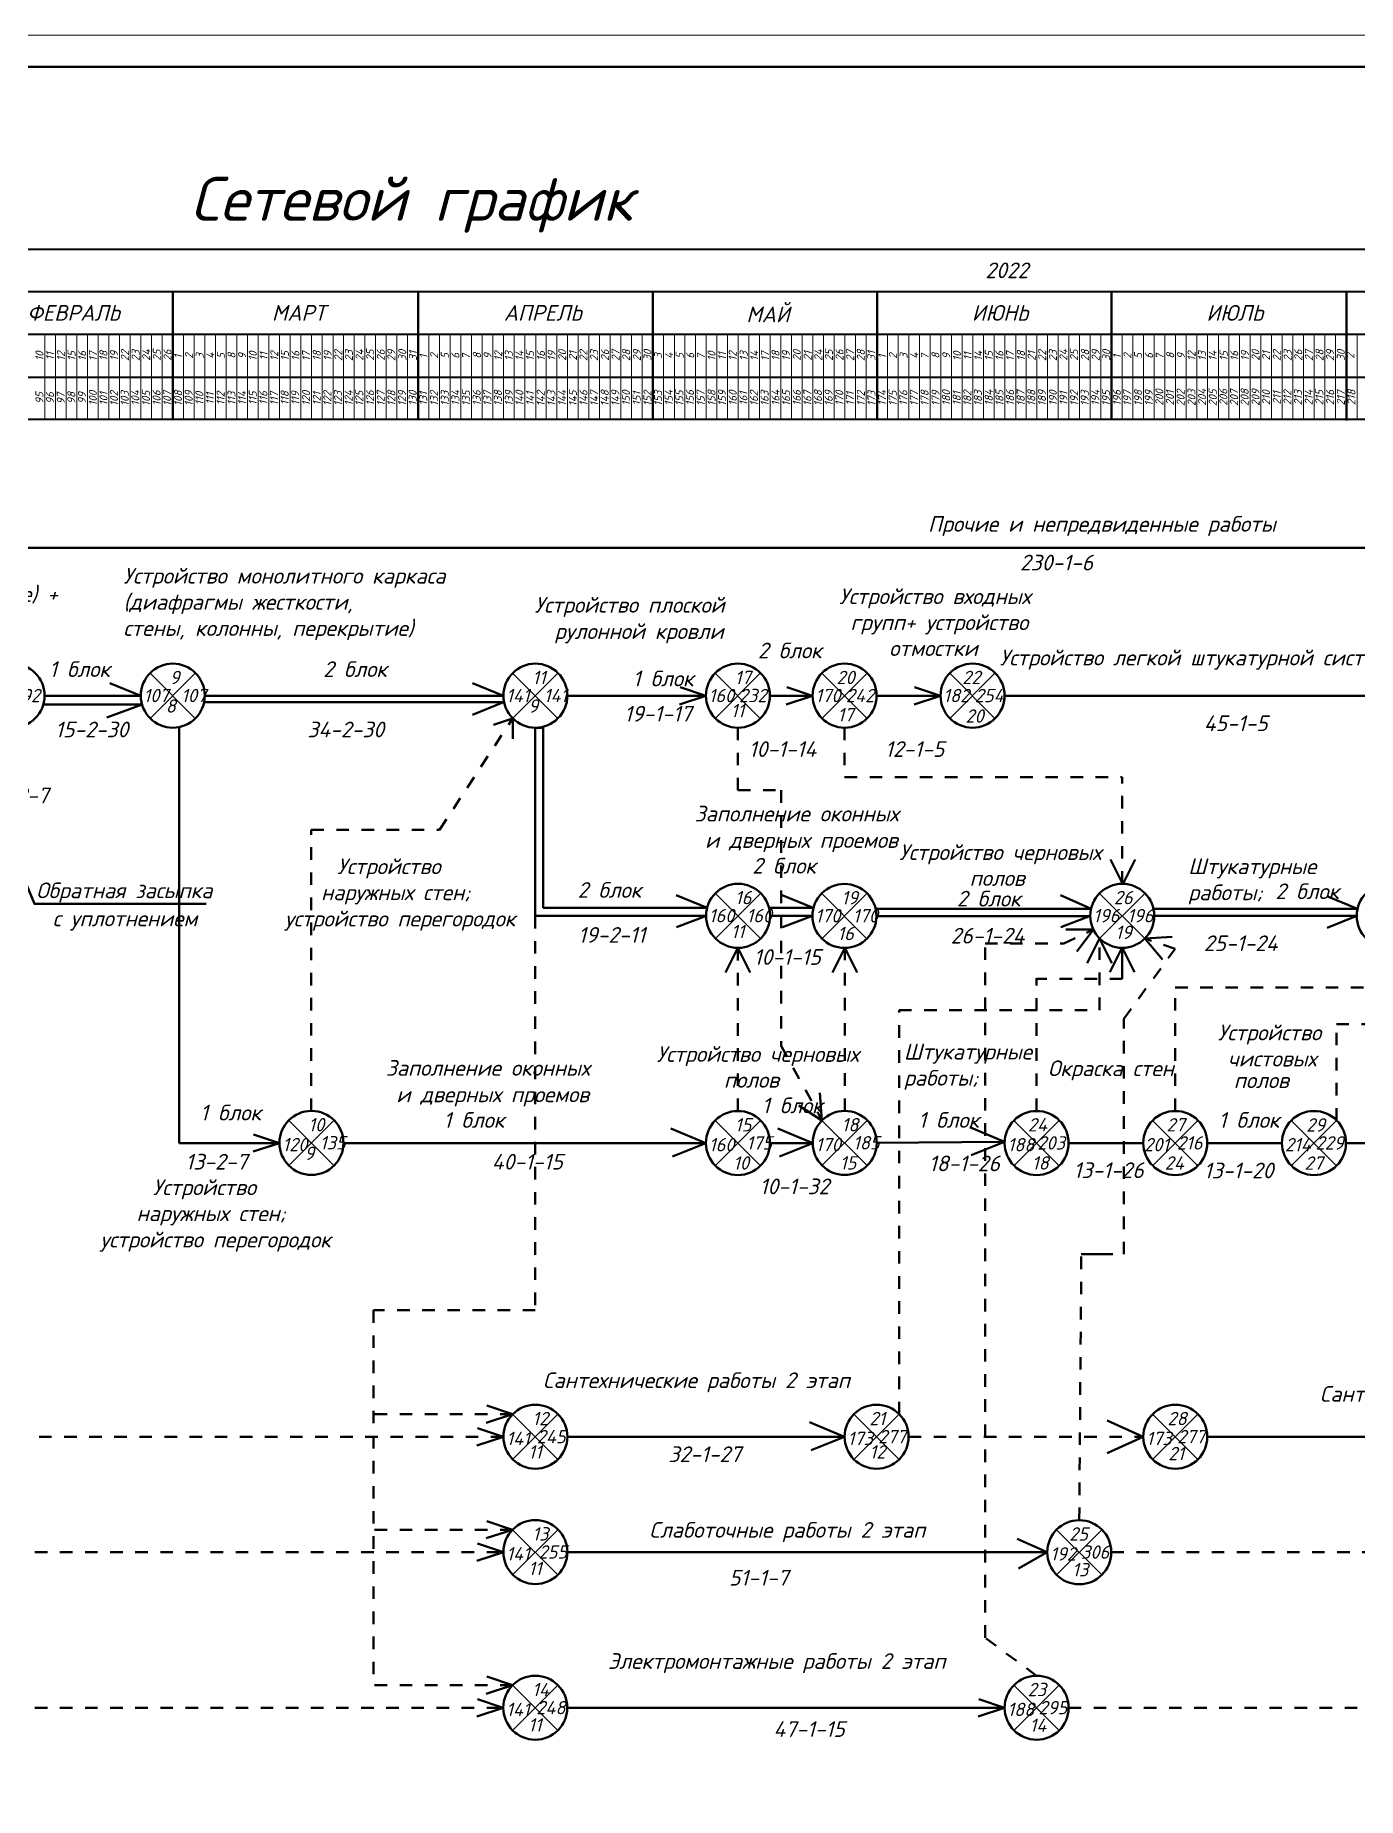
# Model space of a CAD drawing. Header units: millimetres. Extents: x 2279 to 5236, y 896 to 2828.
# Drawn here: x 2518.3 to 2729.1, y 1716.2 to 1997.1 of the extents above; entities that cross this region are included whole.
import ezdxf

# ---------------------------------------------------------------- set-up
doc = ezdxf.new("R2010")
doc.units = ezdxf.units.MM
for name, pattern in [('1 Граница асфальта 2-1', [1.5, 0.5, -0.5, 0.5]), ('ACAD_ISO02W100', [15, 12, -3]), ('ACAD_ISO03W100', [30, 12, -18])]:
    doc.linetypes.add(name, pattern=pattern)
for name, color, linetype in [('PDF _!!ОСНОВНАЯ', 7, 'Continuous'), ('PDF _!!ТОНКАЯ', 7, 'Continuous'), ('PDF _0', 7, 'Continuous'), ('PDF _Текст', 7, 'Continuous')]:
    doc.layers.add(name, color=color, linetype=linetype)
doc.layers.add('Тонкие', color=83, linetype='Continuous', lineweight=15)
doc.styles.add('PDF ISOCPEUR Italic', font='isocpeui.ttf')

msp = doc.modelspace()

# ---------------------------------------------------------------- linework, layer by layer
at = {"linetype": 'ACAD_ISO02W100', "lineweight": 20, "ltscale": 10}
for p, q in [((2562.32, 1935.84), (2630.31, 1935.84)), ((2598, 1935.84), (2613.29, 1935.84)), ((2603.32, 1891.82), (2625.18, 1891.82)), ((2597.98, 1886.74), (2597.98, 1878.03))]:
    msp.add_line(p, q, dxfattribs=at)
at = {"lineweight": 20, "ltscale": 10}
for p, q in [((2630.31, 1935.84), (2659.22, 1935.84)), ((2647.28, 1935.84), (2699.99, 1935.84)), ((2649.02, 1935.84), (2669.38, 1935.84)), ((2652.4, 1935.84), (2679.58, 1935.84)), ((2540.2, 1886.74), (2540.24, 1886.74)), ((2635.41, 1856.74), (2638.03, 1856.74))]:
    msp.add_line(p, q, dxfattribs=at)
at = {"lineweight": 50, "ltscale": 10}
for p, q in [((2399.09, 1915.39), (2785.02, 1915.39)), ((2535.12, 1891.82), (2530.21, 1893.83)), ((2592.9, 1891.82), (2588, 1893.83)), ((2519.59, 1890.41), (2535.32, 1890.41)), ((2519.79, 1891.82), (2535.12, 1891.82)), ((2535.32, 1890.41), (2529.69, 1888.38)), ((2545.41, 1891.82), (2592.9, 1891.82)), ((2545.41, 1890.8), (2592.9, 1890.8)), ((2592.9, 1890.8), (2588, 1888.79)), ((2603.11, 1891.82), (2625.18, 1891.82)), ((2635.38, 1891.82), (2642.18, 1891.82)), ((2652.38, 1891.84), (2662.56, 1891.84)), ((2672.77, 1891.84), (2739.06, 1891.84)), ((2541.25, 1886.88), (2541.25, 1820.56)), ((2597.98, 1886.74), (2597.98, 1856.74)), ((2691.61, 1861.81), (2689.67, 1865.75)), ((2691.61, 1861.81), (2693.6, 1865.73)), ((2625.36, 1858.02), (2620.46, 1860.03)), ((2642.26, 1858.02), (2637.36, 1860.03)), ((2686.56, 1857.86), (2681.7, 1860.03)), ((2729.02, 1857.86), (2724.12, 1859.87)), ((2597.98, 1856.74), (2625.2, 1856.74)), ((2625.26, 1856.74), (2620.51, 1854.98)), ((2635.41, 1856.74), (2642.16, 1856.74)), ((2642.16, 1856.74), (2637.41, 1854.98)), ((2652.58, 1856.72), (2686.44, 1856.72)), ((2686.49, 1856.74), (2681.75, 1854.98)), ((2728.9, 1856.76), (2696.64, 1856.76)), ((2728.9, 1856.76), (2724.17, 1854.83)), ((2686.93, 1854.58), (2682.54, 1854.58)), ((2686.93, 1854.58), (2684.3, 1851.07)), ((2630.26, 1851.66), (2628.3, 1847.74)), ((2630.26, 1851.66), (2632.23, 1847.74)), ((2647.32, 1851.66), (2645.36, 1847.74)), ((2647.32, 1851.66), (2649.29, 1847.74)), ((2687.92, 1853.17), (2685.96, 1849.24)), ((2687.92, 1853.17), (2689.89, 1849.24)), ((2691.54, 1851.69), (2689.57, 1847.76)), ((2691.54, 1851.69), (2693.5, 1847.76)), ((2695.11, 1853.17), (2699.49, 1853.44)), ((2695.11, 1853.17), (2697.95, 1849.82)), ((2643.67, 1824.17), (2643.35, 1828.55)), ((2643.67, 1824.17), (2639.97, 1826.53)), ((2625.18, 1820.56), (2619.61, 1822.89)), ((2642.2, 1820.56), (2636.63, 1822.89)), ((2672.79, 1820.74), (2667.22, 1823.07)), ((2541.25, 1820.56), (2557.21, 1820.56)), ((2567.42, 1820.56), (2625.18, 1820.56)), ((2625.18, 1820.56), (2619.87, 1818.43)), ((2635.39, 1820.54), (2642.2, 1820.54)), ((2642.2, 1820.56), (2636.89, 1818.43)), ((2652.32, 1820.58), (2672.79, 1820.74)), ((2672.79, 1820.74), (2667.48, 1818.61)), ((2682.99, 1820.54), (2694.89, 1820.54)), ((2705.09, 1820.54), (2716.99, 1820.54)), ((2727.19, 1820.54), (2778.2, 1820.54)), ((2647.28, 1773.76), (2641.71, 1776.1)), ((2694.87, 1773.76), (2689.15, 1776.33)), ((2603.11, 1773.76), (2647.28, 1773.76)), ((2647.28, 1773.76), (2641.97, 1771.63)), ((2694.87, 1773.76), (2689.14, 1771.14)), ((2705.09, 1773.74), (2779.9, 1773.74)), ((2603.11, 1755.36), (2679.58, 1755.36)), ((2679.58, 1755.36), (2674.8, 1757.5)), ((2679.58, 1755.36), (2674.98, 1752.78))]:
    msp.add_line(p, q, dxfattribs=at)
at = {"linetype": 'ACAD_ISO02W100', "lineweight": 50, "ltscale": 10}
for p, q in [((2625.18, 1891.82), (2621.06, 1893.2)), ((2642.18, 1891.82), (2638.07, 1893.2)), ((2662.56, 1891.82), (2658.45, 1893.2)), ((2625.18, 1891.82), (2620.97, 1890.45)), ((2642.18, 1891.82), (2637.97, 1890.45)), ((2662.56, 1891.82), (2658.36, 1890.45)), ((2557.21, 1820.56), (2553.01, 1819.19)), ((2557.21, 1820.56), (2553.1, 1821.94)), ((2594.38, 1777.34), (2590.27, 1778.72)), ((2592.9, 1773.74), (2588.79, 1775.12)), ((2594.38, 1777.34), (2590.18, 1775.97)), ((2592.9, 1773.74), (2588.69, 1772.37)), ((2594.38, 1758.95), (2590.18, 1757.59)), ((2594.38, 1758.95), (2590.27, 1760.33)), ((2592.9, 1755.38), (2588.69, 1754.01)), ((2592.9, 1755.38), (2588.79, 1756.76)), ((2594.37, 1734.18), (2590.25, 1735.56)), ((2594.37, 1734.18), (2590.16, 1732.82)), ((2592.88, 1730.56), (2588.67, 1729.2)), ((2592.88, 1730.56), (2588.77, 1731.94)), ((2672.79, 1730.56), (2668.58, 1729.2)), ((2672.79, 1730.56), (2668.67, 1731.94))]:
    msp.add_line(p, q, dxfattribs=at)
at = {"linetype": '1 Граница асфальта 2-1', "lineweight": 50, "ltscale": 4}
for p, q in [((2582.74, 1870.48), (2594.38, 1888.22)), ((2630.28, 1886.74), (2630.28, 1876.79)), ((2647.28, 1886.74), (2647.28, 1878.86)), ((2647.28, 1878.86), (2691.54, 1878.86)), ((2691.54, 1861.87), (2691.54, 1878.86)), ((2630.28, 1876.79), (2637.2, 1876.79)), ((2637.2, 1876.79), (2637.2, 1836.06)), ((2562.29, 1825.68), (2562.29, 1870.48)), ((2562.29, 1870.48), (2582.74, 1870.48)), ((2597.98, 1856.74), (2597.98, 1793.91)), ((2682.21, 1852.35), (2686.93, 1854.58)), ((2630.26, 1825.66), (2630.26, 1851.66)), ((2647.3, 1825.68), (2647.3, 1851.64)), ((2669.66, 1741.73), (2669.66, 1852.35)), ((2669.66, 1852.35), (2682.21, 1852.35)), ((2687.92, 1841.73), (2687.92, 1853.17)), ((2691.76, 1840.33), (2699.98, 1851.5)), ((2699.98, 1851.5), (2695.12, 1853.15)), ((2677.87, 1825.66), (2677.87, 1846.82)), ((2691.54, 1846.73), (2677.87, 1846.73)), ((2699.97, 1825.66), (2699.97, 1845.35)), ((2699.97, 1845.35), (2733.98, 1845.35)), ((2655.96, 1777.34), (2655.96, 1841.73)), ((2655.96, 1841.73), (2687.92, 1841.73)), ((2691.76, 1802.83), (2691.76, 1840.33)), ((2725.66, 1824.13), (2725.66, 1839.52)), ((2725.66, 1839.52), (2766.26, 1839.52)), ((2637.2, 1836.06), (2643.68, 1824.16)), ((2684.68, 1760.46), (2685.01, 1802.83)), ((2597.98, 1793.91), (2572.22, 1793.91)), ((2572.22, 1793.91), (2572.22, 1734.18)), ((2594.38, 1777.34), (2572.22, 1777.34)), ((2592.9, 1773.74), (2506.24, 1773.74)), ((2657.48, 1773.76), (2694.87, 1773.76)), ((2594.38, 1758.95), (2572.22, 1758.95)), ((2506.24, 1755.38), (2592.9, 1755.38)), ((2689.79, 1755.36), (2779.9, 1755.36)), ((2677.89, 1735.68), (2669.66, 1741.73)), ((2594.38, 1734.18), (2572.22, 1734.18)), ((2506.24, 1730.56), (2592.88, 1730.56)), ((2682.99, 1730.58), (2784.18, 1730.58))]:
    msp.add_line(p, q, dxfattribs=at)
at = {"linetype": '1 Граница асфальта 2-1', "lineweight": 50, "ltscale": 10}
for p, q in [((2594.38, 1888.22), (2591.32, 1887.18)), ((2594.4, 1888.23), (2594.4, 1884.96)), ((2691.54, 1851.66), (2691.54, 1846.73)), ((2685.01, 1802.83), (2691.76, 1802.83))]:
    msp.add_line(p, q, dxfattribs=at)
at = {"linetype": 'ByBlock', "lineweight": 50, "ltscale": 10}
for p, q in [((2597.98, 1886.74), (2599.22, 1886.74)), ((2599.22, 1886.74), (2599.22, 1858.02)), ((2599.22, 1858.02), (2625.36, 1858.02)), ((2635.25, 1858.02), (2642.32, 1858.02)), ((2652.24, 1857.86), (2686.56, 1857.86)), ((2696.53, 1857.86), (2729.02, 1857.86))]:
    msp.add_line(p, q, dxfattribs=at)
at = {"linetype": 'ACAD_ISO03W100', "lineweight": 50, "ltscale": 10}
msp.add_line((2672.79, 1730.56), (2603.08, 1730.56), dxfattribs=at)
at = {"layer": 'PDF _!!ОСНОВНАЯ', "lineweight": 50}
msp.add_lwpolyline([(2299.1, 1408.07), (3115.1, 1408.07), (3115.1, 1992.03), (2299.1, 1992.03)], close=True, dxfattribs=at)
for points in [[(2540.22, 1956.24), (2540.22, 1935.84)], [(2579.33, 1956.24), (2579.33, 1935.84)], [(2616.72, 1956.24), (2616.72, 1935.84)], [(2652.45, 1956.24), (2652.45, 1935.84)], [(2689.83, 1956.24), (2689.83, 1935.84)], [(2727.29, 1956.07), (2727.29, 1935.67)]]:
    msp.add_lwpolyline(points, dxfattribs=at)
for centre in [(2514.69, 1891.84), (2540.22, 1891.84), (2598, 1891.84), (2630.28, 1891.84), (2647.28, 1891.84), (2667.67, 1891.84), (2630.31, 1856.76), (2647.26, 1856.74), (2691.54, 1856.76), (2734, 1856.76), (2562.32, 1820.58), (2630.28, 1820.56), (2647.3, 1820.58), (2677.89, 1820.56), (2699.99, 1820.56), (2722.09, 1820.56), (2598, 1773.76), (2652.38, 1773.76), (2699.99, 1773.76), (2598, 1755.38), (2684.68, 1755.36), (2597.98, 1730.58), (2677.89, 1730.58)]:
    msp.add_circle(centre, 5.1, dxfattribs=at)
at = {"layer": 'PDF _!!ТОНКАЯ', "lineweight": 40}
msp.add_lwpolyline([(2965.44, 1935.84), (2351.35, 1935.84), (2325.87, 1935.84), (2325.87, 1949.42), (2325.87, 1963.01), (2351.35, 1963.01), (2964.99, 1963.01)], close=True, dxfattribs=at)
for points in [[(2325.64, 1956.24), (2325.64, 1956.24), (2965.1, 1956.24)], [(2325.64, 1949.42), (2325.64, 1949.42), (2965.22, 1949.42)], [(2325.64, 1942.61), (2325.64, 1942.61), (2965.22, 1942.61)]]:
    msp.add_lwpolyline(points, dxfattribs=at)
at = {"layer": 'PDF _!!ТОНКАЯ', "lineweight": 25}
for points in [[(2536.6, 1895.42), (2543.79, 1888.22)], [(2536.6, 1888.22), (2543.79, 1895.42)], [(2594.38, 1895.42), (2601.58, 1888.22)], [(2594.38, 1888.22), (2601.58, 1895.42)], [(2626.66, 1895.42), (2633.85, 1888.22)], [(2626.66, 1888.22), (2633.85, 1895.42)], [(2643.66, 1895.42), (2650.86, 1888.22)], [(2643.66, 1888.22), (2650.86, 1895.42)], [(2664.05, 1895.42), (2671.24, 1888.22)], [(2664.05, 1888.22), (2671.24, 1895.42)], [(2626.69, 1860.34), (2633.88, 1853.15)], [(2626.69, 1853.15), (2633.88, 1860.34)], [(2643.64, 1860.32), (2650.84, 1853.12)], [(2643.64, 1853.12), (2650.84, 1860.32)], [(2687.92, 1860.34), (2695.12, 1853.15)], [(2687.92, 1853.15), (2695.12, 1860.34)], [(2558.7, 1824.16), (2565.89, 1816.96)], [(2558.7, 1816.96), (2565.89, 1824.16)], [(2626.66, 1824.13), (2633.86, 1816.94)], [(2626.66, 1816.94), (2633.86, 1824.13)], [(2643.68, 1824.16), (2650.88, 1816.96)], [(2643.68, 1816.96), (2650.88, 1824.16)], [(2674.27, 1824.13), (2681.47, 1816.94)], [(2674.27, 1816.94), (2681.47, 1824.13)], [(2696.37, 1824.13), (2703.57, 1816.94)], [(2696.37, 1816.94), (2703.57, 1824.13)], [(2718.47, 1824.13), (2725.66, 1816.94)], [(2718.47, 1816.94), (2725.66, 1824.13)], [(2594.38, 1777.34), (2601.58, 1770.14)], [(2594.38, 1770.14), (2601.58, 1777.34)], [(2648.76, 1777.34), (2655.96, 1770.14)], [(2648.76, 1770.14), (2655.96, 1777.34)], [(2696.37, 1777.34), (2703.57, 1770.14)], [(2696.37, 1770.14), (2703.57, 1777.34)], [(2594.38, 1758.95), (2601.58, 1751.76)], [(2594.38, 1751.76), (2601.58, 1758.95)], [(2681.06, 1758.93), (2688.26, 1751.74)], [(2681.06, 1751.74), (2688.26, 1758.93)], [(2594.36, 1734.16), (2601.56, 1726.96)], [(2594.36, 1726.96), (2601.56, 1734.16)], [(2674.27, 1734.16), (2681.47, 1726.96)], [(2674.27, 1726.96), (2681.47, 1734.16)]]:
    msp.add_lwpolyline(points, dxfattribs=at)
at = {"layer": 'PDF _!!ТОНКАЯ', "lineweight": 50}
msp.add_lwpolyline([(2509.78, 1878.69), (2518.17, 1858.67), (2545.56, 1858.67)], dxfattribs=at)
at = {"layer": 'PDF _0', "lineweight": 20}
for points in [[(2358.31, 1956.24), (2965.1, 1956.24), (2965.22, 1949.42), (2358.31, 1949.42)], [(2358.31, 1942.61), (2965.22, 1942.61), (2965.22, 1935.84), (2358.31, 1935.84)]]:
    msp.add_lwpolyline(points, close=True, dxfattribs=at)
for points in [[(2540.22, 1935.84), (2540.22, 1942.61), (2540.22, 1949.42), (2540.22, 1956.24)], [(2579.33, 1935.84), (2579.33, 1942.61), (2579.33, 1949.42), (2579.33, 1956.24)], [(2616.72, 1935.84), (2616.72, 1942.61), (2616.72, 1949.42), (2616.72, 1956.24)], [(2652.45, 1935.84), (2652.45, 1942.61), (2652.45, 1949.42), (2652.45, 1956.24)], [(2689.83, 1935.84), (2689.83, 1942.61), (2689.83, 1949.42), (2689.83, 1956.24)], [(2727.21, 1935.84), (2727.21, 1942.61), (2727.21, 1949.42), (2727.21, 1956.24)], [(2519.81, 1935.84), (2519.81, 1942.61), (2519.81, 1949.42)], [(2521.51, 1935.84), (2521.51, 1942.61), (2521.51, 1949.42)], [(2523.24, 1935.84), (2523.24, 1942.61), (2523.24, 1949.42)], [(2524.93, 1935.84), (2524.93, 1942.61), (2524.93, 1949.42)], [(2526.63, 1935.84), (2526.63, 1942.61), (2526.63, 1949.42)], [(2528.32, 1935.84), (2528.32, 1942.61), (2528.32, 1949.42)], [(2530.01, 1935.84), (2530.01, 1942.61), (2530.01, 1949.42)], [(2531.71, 1935.84), (2531.71, 1942.61), (2531.71, 1949.42)], [(2533.44, 1935.84), (2533.44, 1942.61), (2533.44, 1949.42)], [(2535.14, 1935.84), (2535.14, 1942.61), (2535.14, 1949.42)], [(2536.83, 1935.84), (2536.83, 1942.61), (2536.83, 1949.42)], [(2538.52, 1935.84), (2538.52, 1942.61), (2538.52, 1949.42)], [(2541.91, 1935.84), (2541.91, 1942.61), (2541.91, 1949.42)], [(2543.65, 1935.84), (2543.65, 1942.61), (2543.65, 1949.42)], [(2545.34, 1935.84), (2545.34, 1942.61), (2545.34, 1949.42)], [(2547.03, 1935.84), (2547.03, 1942.61), (2547.03, 1949.42)], [(2548.73, 1935.84), (2548.73, 1942.61), (2548.73, 1949.42)], [(2550.42, 1935.84), (2550.42, 1942.61), (2550.42, 1949.42)], [(2552.11, 1935.84), (2552.11, 1942.61), (2552.11, 1949.42)], [(2553.81, 1935.84), (2553.81, 1942.61), (2553.81, 1949.42)], [(2555.54, 1935.84), (2555.54, 1942.61), (2555.54, 1949.42)], [(2557.24, 1935.84), (2557.24, 1942.61), (2557.24, 1949.42)], [(2558.93, 1935.84), (2558.93, 1942.61), (2558.93, 1949.42)], [(2560.62, 1935.84), (2560.62, 1942.61), (2560.62, 1949.42)], [(2562.32, 1935.84), (2562.32, 1942.61), (2562.32, 1949.42)], [(2564.01, 1935.84), (2564.01, 1942.61), (2564.01, 1949.42)], [(2565.75, 1935.84), (2565.75, 1942.61), (2565.75, 1949.42)], [(2567.44, 1935.84), (2567.44, 1942.61), (2567.44, 1949.42)], [(2569.13, 1935.84), (2569.13, 1942.61), (2569.13, 1949.42)], [(2570.83, 1935.84), (2570.83, 1942.61), (2570.83, 1949.42)], [(2572.52, 1935.84), (2572.52, 1942.61), (2572.52, 1949.42)], [(2574.21, 1935.84), (2574.21, 1942.61), (2574.21, 1949.42)], [(2575.91, 1935.84), (2575.91, 1942.61), (2575.91, 1949.42)], [(2577.64, 1935.84), (2577.64, 1942.61), (2577.64, 1949.42)], [(2581.03, 1935.84), (2581.03, 1942.61), (2581.03, 1949.42)], [(2582.72, 1935.84), (2582.72, 1942.61), (2582.72, 1949.42)], [(2584.41, 1935.84), (2584.41, 1942.61), (2584.41, 1949.42)], [(2586.11, 1935.84), (2586.11, 1942.61), (2586.11, 1949.42)], [(2587.84, 1935.84), (2587.84, 1942.61), (2587.84, 1949.42)], [(2589.54, 1935.84), (2589.54, 1942.61), (2589.54, 1949.42)], [(2591.23, 1935.84), (2591.23, 1942.61), (2591.23, 1949.42)], [(2592.92, 1935.84), (2592.92, 1942.61), (2592.92, 1949.42)], [(2594.62, 1935.84), (2594.62, 1942.61), (2594.62, 1949.42)], [(2596.31, 1935.84), (2596.31, 1942.61), (2596.31, 1949.42)], [(2598.05, 1935.84), (2598.05, 1942.61), (2598.05, 1949.42)], [(2599.74, 1935.84), (2599.74, 1942.61), (2599.74, 1949.42)], [(2601.43, 1935.84), (2601.43, 1942.61), (2601.43, 1949.42)], [(2603.13, 1935.84), (2603.13, 1942.61), (2603.13, 1949.42)], [(2604.82, 1935.84), (2604.82, 1942.61), (2604.82, 1949.42)], [(2606.51, 1935.84), (2606.51, 1942.61), (2606.51, 1949.42)], [(2608.21, 1935.84), (2608.21, 1942.61), (2608.21, 1949.42)], [(2609.94, 1935.84), (2609.94, 1942.61), (2609.94, 1949.42)], [(2611.64, 1935.84), (2611.64, 1942.61), (2611.64, 1949.42)], [(2613.33, 1935.84), (2613.33, 1942.61), (2613.33, 1949.42)], [(2615.02, 1935.84), (2615.02, 1942.61), (2615.02, 1949.42)], [(2618.41, 1935.84), (2618.41, 1942.61), (2618.41, 1949.42)], [(2620.15, 1935.84), (2620.15, 1942.61), (2620.15, 1949.42)], [(2621.84, 1935.84), (2621.84, 1942.61), (2621.84, 1949.42)], [(2623.53, 1935.84), (2623.53, 1942.61), (2623.53, 1949.42)], [(2625.23, 1935.84), (2625.23, 1942.61), (2625.23, 1949.42)], [(2626.92, 1935.84), (2626.92, 1942.61), (2626.92, 1949.42)], [(2628.61, 1935.84), (2628.61, 1942.61), (2628.61, 1949.42)], [(2630.31, 1935.84), (2630.31, 1942.61), (2630.31, 1949.42)], [(2632.04, 1935.84), (2632.04, 1942.61), (2632.04, 1949.42)], [(2633.73, 1935.84), (2633.73, 1942.61), (2633.73, 1949.42)], [(2635.43, 1935.84), (2635.43, 1942.61), (2635.43, 1949.42)], [(2637.12, 1935.84), (2637.12, 1942.61), (2637.12, 1949.42)], [(2638.81, 1935.84), (2638.81, 1942.61), (2638.81, 1949.42)], [(2640.51, 1935.84), (2640.51, 1942.61), (2640.51, 1949.42)], [(2642.24, 1935.84), (2642.24, 1942.61), (2642.24, 1949.42)], [(2643.94, 1935.84), (2643.94, 1942.61), (2643.94, 1949.42)], [(2645.63, 1935.84), (2645.63, 1942.61), (2645.63, 1949.42)], [(2647.32, 1935.84), (2647.32, 1942.61), (2647.32, 1949.42)], [(2649.02, 1935.84), (2649.02, 1942.61), (2649.02, 1949.42)], [(2650.71, 1935.84), (2650.71, 1942.61), (2650.71, 1949.42)], [(2654.14, 1935.84), (2654.14, 1942.61), (2654.14, 1949.42)], [(2655.83, 1935.84), (2655.83, 1942.61), (2655.83, 1949.42)], [(2657.53, 1935.84), (2657.53, 1942.61), (2657.53, 1949.42)], [(2659.22, 1935.84), (2659.22, 1942.61), (2659.22, 1949.42)], [(2660.91, 1935.84), (2660.91, 1942.61), (2660.91, 1949.42)], [(2662.61, 1935.84), (2662.61, 1942.61), (2662.61, 1949.42)], [(2664.34, 1935.84), (2664.34, 1942.61), (2664.34, 1949.42)], [(2666.04, 1935.84), (2666.04, 1942.61), (2666.04, 1949.42)], [(2667.73, 1935.84), (2667.73, 1942.61), (2667.73, 1949.42)], [(2669.42, 1935.84), (2669.42, 1942.61), (2669.42, 1949.42)], [(2671.12, 1935.84), (2671.12, 1942.61), (2671.12, 1949.42)], [(2672.81, 1935.84), (2672.81, 1942.61), (2672.81, 1949.42)], [(2674.55, 1935.84), (2674.55, 1942.61), (2674.55, 1949.42)], [(2676.24, 1935.84), (2676.24, 1942.61), (2676.24, 1949.42)], [(2677.93, 1935.84), (2677.93, 1942.61), (2677.93, 1949.42)], [(2679.63, 1935.84), (2679.63, 1942.61), (2679.63, 1949.42)], [(2681.32, 1935.84), (2681.32, 1942.61), (2681.32, 1949.42)], [(2683.01, 1935.84), (2683.01, 1942.61), (2683.01, 1949.42)], [(2684.71, 1935.84), (2684.71, 1942.61), (2684.71, 1949.42)], [(2686.44, 1935.84), (2686.44, 1942.61), (2686.44, 1949.42)], [(2688.13, 1935.84), (2688.13, 1942.61), (2688.13, 1949.42)], [(2691.52, 1935.84), (2691.52, 1942.61), (2691.52, 1949.42)], [(2693.21, 1935.84), (2693.21, 1942.61), (2693.21, 1949.42)], [(2694.91, 1935.84), (2694.91, 1942.61), (2694.91, 1949.42)], [(2696.64, 1935.84), (2696.64, 1942.61), (2696.64, 1949.42)], [(2698.34, 1935.84), (2698.34, 1942.61), (2698.34, 1949.42)], [(2700.03, 1935.84), (2700.03, 1942.61), (2700.03, 1949.42)], [(2701.72, 1935.84), (2701.72, 1942.61), (2701.72, 1949.42)], [(2703.42, 1935.84), (2703.42, 1942.61), (2703.42, 1949.42)], [(2705.11, 1935.84), (2705.11, 1942.61), (2705.11, 1949.42)], [(2706.85, 1935.84), (2706.85, 1942.61), (2706.85, 1949.42)], [(2708.54, 1935.84), (2708.54, 1942.61), (2708.54, 1949.42)], [(2710.23, 1935.84), (2710.23, 1942.61), (2710.23, 1949.42)], [(2711.93, 1935.84), (2711.93, 1942.61), (2711.93, 1949.42)], [(2713.62, 1935.84), (2713.62, 1942.61), (2713.62, 1949.42)], [(2715.31, 1935.84), (2715.31, 1942.61), (2715.31, 1949.42)], [(2717.01, 1935.84), (2717.01, 1942.61), (2717.01, 1949.42)], [(2718.74, 1935.84), (2718.74, 1942.61), (2718.74, 1949.42)], [(2720.44, 1935.84), (2720.44, 1942.61), (2720.44, 1949.42)], [(2722.13, 1935.84), (2722.13, 1942.61), (2722.13, 1949.42)], [(2723.82, 1935.84), (2723.82, 1942.61), (2723.82, 1949.42)], [(2725.52, 1935.84), (2725.52, 1942.61), (2725.52, 1949.42)], [(2728.95, 1935.84), (2728.95, 1942.61), (2728.95, 1949.42)]]:
    msp.add_lwpolyline(points, dxfattribs=at)
at = {"layer": 'Тонкие', "color": 7}
msp.add_line((2279.1, 1997.07), (3120.1, 1997.07), dxfattribs=at)

# ---------------------------------------------------------------- texts
at = {"layer": 'PDF _Текст', "attachment_point": 7, "style": 'PDF ISOCPEUR Italic'}
for s, insert, char_height in [('Сетевой график', (2543.01, 1965.61), 6.9997), ('2022', (2669.72, 1958.36), 2.5), ('ФЕВРАЛЬ', (2517.02, 1951.58), 2.5), ('МАРТ', (2556.01, 1951.58), 2.5), ('АПРЕЛЬ', (2592.97, 1951.58), 2.5), ('МАЙ', (2631.62, 1951.33), 2.5), ('ИЮНЬ', (2667.56, 1951.58), 2.5), ('ИЮЛЬ', (2704.94, 1951.58), 2.5), ('Прочие и непредвиденные работы', (2660.58, 1917.28), 2.4999), ('230-1-6', (2675.23, 1911.8), 2.5), ('Устройство монолитного каркаса \\P(диафрагмы жесткости, \\Pстены, колонны, перекрытие)', (2532.35, 1900.68), 2.4999), ('(монолитные колонны, стены, перекрытие) +', (2450.66, 1906.1), 2.4999), ('Устройство плоской', (2597.88, 1904.38), 2.4999), ('Устройство входных', (2646.42, 1905.75), 2.4999), ('групп+ устройство', (2648.21, 1901.6), 2.4999), ('рулонной кровли', (2601.06, 1900.18), 2.4999), ('отмостки', (2654.39, 1898.16), 2.5), ('Устройство легкой штукатурной системы ', (2672.01, 1895.98), 2.4999), ('9', (2539.73, 1893.68), 2.12), ('11', (2597.52, 1893.68), 2.125), ('17', (2629.79, 1893.68), 2.125), ('20', (2645.98, 1893.68), 2.125), ('22', (2666.03, 1893.68), 2.125), ('92', (2516.03, 1890.8), 2.125), ('107', (2541.56, 1890.8), 2.125), ('8', (2539.1, 1889.13), 2.12), ('9', (2596.88, 1889.13), 2.12), ('19-1-17', (2612.15, 1887.71), 2.5), ('11', (2629.15, 1888.4), 2.125), ('15-2-30', (2521.47, 1885.2), 2.5), ('34-2-30', (2561.66, 1885.2), 2.5), ('17', (2646.16, 1887.75), 2.125), ('20', (2666.54, 1887.53), 2.125), ('45-1-5', (2704.53, 1886.19), 2.5), ('10-1-14', (2632.01, 1882.08), 2.5), ('12-1-5', (2653.72, 1882.08), 2.5), ('5-2-7', (2511.74, 1874.69), 2.5), ('Заполнение оконных', (2623.38, 1871.8), 2.4999), ('и дверных проемов', (2625.04, 1866.9), 2.4999), ('Устройство черновых', (2655.99, 1864.97), 2.4999), ('Устройство', (2566.43, 1862.72), 2.5), ('Штукатурные \\Pработы;', (2702.04, 1858.56), 2.4999), ('Обратная засыпка', (2518.45, 1858.89), 2.4999), ('полов', (2667.2, 1861.53), 2.5), ('наружных стен;', (2563.85, 1858.57), 2.4999), ('16', (2629.82, 1858.61), 2.125), ('19', (2646.77, 1858.59), 2.125), ('26', (2690.19, 1858.61), 2.125), ('с уплотнением', (2521.08, 1854.41), 2.4999), ('устройство перегородок', (2558.05, 1854.38), 2.4999), ('19-2-11', (2604.82, 1852.47), 2.5), ('11', (2629.18, 1853.2), 2.125), ('16', (2646.14, 1852.88), 2.125), ('26-1-24', (2664.18, 1852.35), 2.5), ('19', (2690.42, 1853.07), 2.125), ('25-1-24', (2704.53, 1851.14), 2.5), ('10-1-15', (2632.8, 1848.95), 2.5), ('Устройство\\P чистовых', (2706.77, 1832.75), 2.5), ('Устройство черновых', (2617.33, 1832.81), 2.4999), ('Штукатурные \\Pработы;', (2656.73, 1829.02), 2.4999), ('Заполнение оконных', (2574.17, 1831.28), 2.4999), ('полов', (2628.04, 1829.37), 2.5), ('Окраска стен', (2679.69, 1830.54), 2.4999), ('полов', (2709.3, 1829.31), 2.5), ('и дверных проемов', (2575.84, 1826.38), 2.4999), ('10', (2561.83, 1822.42), 2.125), ('15', (2629.8, 1822.4), 2.125), ('18', (2646.81, 1822.42), 2.125), ('24', (2676.49, 1822.4), 2.125), ('27', (2698.57, 1822.4), 2.125), ('29', (2720.84, 1822.38), 2.125), ('9', (2561.19, 1817.87), 2.12), ('135', (2563.66, 1819.54), 2.125), ('175', (2631.63, 1819.52), 2.125), ('185', (2648.64, 1819.54), 2.125), ('203', (2678, 1819.52), 2.125), ('216', (2700.25, 1819.52), 2.125), ('229', (2722.35, 1819.52), 2.125), ('13-2-7', (2542.23, 1816.33), 2.5), ('40-1-15', (2591.06, 1816.33), 2.5), ('10', (2629.53, 1816.32), 2.125), ('15', (2646.54, 1816.34), 2.125), ('18-1-26', (2660.71, 1816.06), 2.5), ('13-1-26', (2683.76, 1814.98), 2.5), ('24', (2698.3, 1816.32), 2.125), ('13-1-20', (2704.53, 1814.93), 2.5), ('27', (2720.58, 1816.3), 2.125), ('Устройство', (2537.03, 1811.58), 2.5), ('10-1-32', (2633.74, 1812.4), 2.5), ('наружных стен;', (2534.44, 1807.43), 2.4999), ('устройство перегородок', (2528.64, 1803.24), 2.4999), ('Сантехнические работы 2 этап', (2599.21, 1780.84), 2.4999), ('Сантехнические работы 3 этап', (2723.02, 1778.66), 2.4999), ('12', (2597.52, 1775.6), 2.125), ('21', (2651.24, 1775.6), 2.125), ('28', (2698.74, 1775.6), 2.125), ('11', (2596.88, 1770.28), 2.125), ('245', (2598.23, 1772.72), 2.125), ('32-1-27', (2619.21, 1769.73), 2.5), ('12', (2651.26, 1770.29), 2.125), ('277', (2652.66, 1772.72), 2.125), ('21', (2698.87, 1770.02), 2.125), ('277', (2700.31, 1772.72), 2.125), ('Слаботочные работы 2 этап', (2616.16, 1756.99), 2.4999), ('255', (2598.51, 1754.34), 2.125), ('306', (2684.96, 1754.32), 2.125), ('11', (2596.88, 1751.72), 2.125), ('51-1-7', (2628.86, 1750.04), 2.5), ('13', (2683.56, 1751.51), 2.125), ('Электромонтажные работы 2 этап', (2609.57, 1736.09), 2.4999), ('14', (2597.5, 1732.42), 2.125), ('23', (2676.45, 1732.42), 2.125), ('11', (2596.86, 1726.78), 2.125), ('47-1-15', (2635.95, 1725.93), 2.5), ('14', (2676.77, 1726.73), 2.125)]:
    msp.add_mtext(s, dxfattribs=dict(at, insert=insert, char_height=char_height))
at = {"layer": 'PDF _Текст', "attachment_point": 7, "rotation": 90, "style": 'PDF ISOCPEUR Italic'}
for s, insert, char_height in [('10', (2519.6, 1945.19), 1.275), ('11', (2521.29, 1945.28), 1.275), ('12', (2523.03, 1945.19), 1.275), ('15', (2524.72, 1945.19), 1.275), ('16', (2526.42, 1945.19), 1.275), ('17', (2528.12, 1945.15), 1.275), ('18', (2529.8, 1945.19), 1.275), ('19', (2531.5, 1945.19), 1.275), ('22', (2533.23, 1945.15), 1.275), ('23', (2534.93, 1945.15), 1.275), ('24', (2536.62, 1945.19), 1.275), ('25', (2538.31, 1945.19), 1.275), ('26', (2540.01, 1945.19), 1.275), ('1', (2541.7, 1945.53), 1.27), ('2', (2543.43, 1945.53), 1.27), ('3', (2545.13, 1945.53), 1.27), ('4', (2546.82, 1945.53), 1.27), ('5', (2548.51, 1945.53), 1.27), ('8', (2550.21, 1945.53), 1.27), ('9', (2551.9, 1945.49), 1.27), ('10', (2553.6, 1945.19), 1.275), ('11', (2555.33, 1945.28), 1.275), ('12', (2557.02, 1945.19), 1.275), ('15', (2558.72, 1945.19), 1.275), ('16', (2560.41, 1945.19), 1.275), ('17', (2562.11, 1945.15), 1.275), ('18', (2563.8, 1945.19), 1.275), ('19', (2565.53, 1945.19), 1.275), ('22', (2567.23, 1945.15), 1.275), ('23', (2568.92, 1945.15), 1.275), ('24', (2570.61, 1945.19), 1.275), ('25', (2572.31, 1945.19), 1.275), ('26', (2574, 1945.19), 1.275), ('29', (2575.69, 1945.15), 1.275), ('30', (2577.43, 1945.19), 1.275), ('31', (2579.12, 1945.23), 1.275), ('1', (2580.82, 1945.53), 1.27), ('2', (2582.51, 1945.53), 1.27), ('5', (2584.2, 1945.53), 1.27), ('6', (2585.9, 1945.53), 1.27), ('7', (2587.6, 1945.4), 1.27), ('8', (2589.33, 1945.53), 1.27), ('9', (2591.02, 1945.49), 1.27), ('12', (2592.71, 1945.19), 1.275), ('13', (2594.41, 1945.19), 1.275), ('14', (2596.1, 1945.19), 1.275), ('15', (2597.79, 1945.19), 1.275), ('16', (2599.53, 1945.19), 1.275), ('19', (2601.22, 1945.19), 1.275), ('20', (2602.91, 1945.19), 1.275), ('21', (2604.61, 1945.23), 1.275), ('22', (2606.3, 1945.15), 1.275), ('23', (2608, 1945.15), 1.275), ('26', (2609.73, 1945.19), 1.275), ('27', (2611.43, 1945.15), 1.275), ('28', (2613.12, 1945.15), 1.275), ('29', (2614.81, 1945.15), 1.275), ('30', (2616.5, 1945.19), 1.275), ('3', (2618.2, 1945.53), 1.27), ('4', (2619.93, 1945.53), 1.27), ('5', (2621.63, 1945.53), 1.27), ('6', (2623.32, 1945.53), 1.27), ('7', (2625.02, 1945.4), 1.27), ('10', (2626.71, 1945.19), 1.275), ('11', (2628.4, 1945.28), 1.275), ('12', (2630.09, 1945.19), 1.275), ('13', (2631.83, 1945.19), 1.275), ('14', (2633.52, 1945.19), 1.275), ('17', (2635.23, 1945.15), 1.275), ('18', (2636.91, 1945.19), 1.275), ('19', (2638.6, 1945.19), 1.275), ('20', (2640.3, 1945.19), 1.275), ('21', (2642.03, 1945.23), 1.275), ('24', (2643.73, 1945.19), 1.275), ('25', (2645.42, 1945.19), 1.275), ('26', (2647.11, 1945.19), 1.275), ('27', (2648.82, 1945.15), 1.275), ('28', (2650.5, 1945.15), 1.275), ('31', (2652.19, 1945.23), 1.275), ('1', (2653.93, 1945.53), 1.27), ('2', (2655.62, 1945.53), 1.27), ('3', (2657.32, 1945.53), 1.27), ('4', (2659.01, 1945.53), 1.27), ('7', (2660.71, 1945.4), 1.27), ('8', (2662.4, 1945.53), 1.27), ('9', (2664.13, 1945.49), 1.27), ('10', (2665.82, 1945.19), 1.275), ('11', (2667.52, 1945.28), 1.275), ('14', (2669.21, 1945.19), 1.275), ('15', (2670.9, 1945.19), 1.275), ('16', (2672.6, 1945.19), 1.275), ('17', (2674.3, 1945.15), 1.275), ('18', (2676.03, 1945.19), 1.275), ('21', (2677.72, 1945.23), 1.275), ('22', (2679.41, 1945.15), 1.275), ('23', (2681.11, 1945.15), 1.275), ('24', (2682.8, 1945.19), 1.275), ('25', (2684.49, 1945.19), 1.275), ('28', (2686.23, 1945.15), 1.275), ('29', (2687.92, 1945.15), 1.275), ('30', (2689.62, 1945.19), 1.275), ('1', (2691.31, 1945.53), 1.27), ('2', (2693, 1945.53), 1.27), ('5', (2694.7, 1945.53), 1.27), ('6', (2696.43, 1945.53), 1.27), ('7', (2698.14, 1945.4), 1.27), ('8', (2699.82, 1945.53), 1.27), ('9', (2701.51, 1945.49), 1.27), ('12', (2703.21, 1945.19), 1.275), ('13', (2704.9, 1945.19), 1.275), ('14', (2706.59, 1945.19), 1.275), ('15', (2708.33, 1945.19), 1.275), ('16', (2710.02, 1945.19), 1.275), ('19', (2711.72, 1945.19), 1.275), ('20', (2713.41, 1945.19), 1.275), ('21', (2715.1, 1945.23), 1.275), ('22', (2716.8, 1945.15), 1.275), ('23', (2718.53, 1945.15), 1.275), ('26', (2720.22, 1945.19), 1.275), ('27', (2721.93, 1945.15), 1.275), ('28', (2723.61, 1945.15), 1.275), ('29', (2725.3, 1945.15), 1.275), ('30', (2727, 1945.19), 1.275), ('2', (2728.52, 1945.53), 1.27), ('100', (2528.11, 1938.04), 1.275), ('102', (2531.5, 1937.99), 1.275), ('103', (2533.19, 1937.99), 1.275), ('104', (2534.88, 1938.04), 1.275), ('105', (2536.58, 1937.99), 1.275), ('106', (2538.27, 1938.04), 1.275), ('107', (2539.97, 1937.99), 1.275), ('108', (2541.7, 1937.99), 1.275), ('109', (2543.39, 1937.99), 1.275), ('115', (2553.6, 1938.12), 1.275), ('120', (2562.1, 1938.04), 1.275), ('122', (2565.49, 1937.99), 1.275), ('123', (2567.18, 1937.99), 1.275), ('124', (2568.88, 1938.04), 1.275), ('125', (2570.57, 1937.99), 1.275), ('126', (2572.31, 1938.04), 1.275), ('127', (2574.01, 1937.99), 1.275), ('128', (2575.69, 1937.99), 1.275), ('129', (2577.39, 1937.99), 1.275), ('130', (2579.08, 1938.04), 1.275), ('132', (2582.51, 1937.99), 1.275), ('133', (2584.2, 1937.99), 1.275), ('134', (2585.9, 1938.04), 1.275), ('135', (2587.59, 1937.99), 1.275), ('136', (2589.28, 1938.04), 1.275), ('137', (2590.99, 1937.99), 1.275), ('138', (2592.67, 1937.99), 1.275), ('139', (2594.41, 1937.99), 1.275), ('140', (2596.1, 1937.99), 1.275), ('142', (2599.49, 1937.95), 1.275), ('143', (2601.18, 1937.95), 1.275), ('144', (2602.87, 1937.99), 1.275), ('145', (2604.61, 1937.95), 1.275), ('146', (2606.3, 1937.99), 1.275), ('147', (2608.01, 1937.95), 1.275), ('148', (2609.69, 1937.95), 1.275), ('149', (2611.38, 1937.95), 1.275), ('150', (2613.08, 1938.04), 1.275), ('152', (2616.5, 1937.99), 1.275), ('153', (2618.2, 1937.99), 1.275), ('154', (2619.89, 1938.04), 1.275), ('155', (2621.58, 1937.99), 1.275), ('156', (2623.28, 1938.04), 1.275), ('157', (2624.98, 1937.99), 1.275), ('158', (2626.71, 1937.99), 1.275), ('159', (2628.4, 1937.99), 1.275), ('160', (2630.09, 1938.04), 1.275), ('162', (2633.48, 1937.99), 1.275), ('163', (2635.17, 1937.99), 1.275), ('164', (2636.91, 1938.04), 1.275), ('165', (2638.6, 1937.99), 1.275), ('166', (2640.3, 1938.04), 1.275), ('167', (2642, 1937.99), 1.275), ('168', (2643.68, 1937.99), 1.275), ('169', (2645.38, 1937.99), 1.275), ('170', (2647.08, 1938.04), 1.275), ('172', (2650.51, 1937.99), 1.275), ('173', (2652.2, 1937.99), 1.275), ('174', (2653.9, 1938.04), 1.275), ('175', (2655.59, 1937.99), 1.275), ('176', (2657.28, 1938.04), 1.275), ('177', (2658.98, 1937.99), 1.275), ('178', (2660.67, 1937.99), 1.275), ('179', (2662.41, 1937.99), 1.275), ('180', (2664.09, 1938.04), 1.275), ('182', (2667.48, 1937.99), 1.275), ('183', (2669.17, 1937.99), 1.275), ('184', (2670.9, 1938.04), 1.275), ('185', (2672.6, 1937.99), 1.275), ('186', (2674.29, 1938.04), 1.275), ('187', (2675.99, 1937.99), 1.275), ('188', (2677.68, 1937.99), 1.275), ('189', (2679.37, 1937.99), 1.275), ('190', (2681.11, 1938.04), 1.275), ('192', (2684.49, 1937.99), 1.275), ('193', (2686.19, 1937.99), 1.275), ('194', (2687.88, 1938.04), 1.275), ('195', (2689.57, 1937.99), 1.275), ('196', (2691.31, 1938.04), 1.275), ('197', (2692.97, 1937.99), 1.275), ('198', (2694.7, 1937.99), 1.275), ('199', (2696.39, 1937.99), 1.275), ('200', (2698.08, 1938.04), 1.275), ('201', (2699.78, 1938.08), 1.275), ('202', (2701.47, 1937.99), 1.275), ('203', (2703.21, 1937.99), 1.275), ('204', (2704.9, 1938.04), 1.275), ('205', (2706.59, 1937.99), 1.275), ('206', (2708.29, 1938.04), 1.275), ('207', (2709.99, 1937.99), 1.275), ('208', (2711.67, 1937.99), 1.275), ('209', (2713.41, 1937.99), 1.275), ('210', (2715.1, 1938.12), 1.275), ('212', (2718.49, 1938.12), 1.275), ('213', (2720.18, 1938.12), 1.275), ('214', (2721.88, 1938.12), 1.275), ('215', (2723.57, 1938.12), 1.275), ('216', (2725.3, 1938.12), 1.275), ('217', (2727.01, 1938.08), 1.275), ('218', (2728.69, 1938.12), 1.275), ('95', (2519.6, 1938.33), 1.275), ('96', (2521.29, 1938.33), 1.275), ('97', (2523, 1938.29), 1.275), ('98', (2524.68, 1938.33), 1.275), ('99', (2526.37, 1938.33), 1.275), ('101', (2529.8, 1938.08), 1.275), ('110', (2545.09, 1938.12), 1.275), ('111', (2546.78, 1938.21), 1.275), ('112', (2548.47, 1938.12), 1.275), ('113', (2550.21, 1938.12), 1.275), ('114', (2551.9, 1938.12), 1.275), ('116', (2555.29, 1938.16), 1.275), ('117', (2556.99, 1938.08), 1.275), ('118', (2558.68, 1938.12), 1.275), ('119', (2560.37, 1938.12), 1.275), ('121', (2563.8, 1938.08), 1.275), ('131', (2580.77, 1938.08), 1.275), ('141', (2597.79, 1938.04), 1.275), ('151', (2614.77, 1938.08), 1.275), ('161', (2631.79, 1938.08), 1.275), ('171', (2648.77, 1938.08), 1.275), ('181', (2665.78, 1938.08), 1.275), ('191', (2682.8, 1938.08), 1.275), ('211', (2716.8, 1938.21), 1.275)]:
    msp.add_mtext(s, dxfattribs=dict(at, insert=insert, char_height=char_height))
at = {"layer": 'PDF _Текст', "attachment_point": 7, "style": 'PDF ISOCPEUR Italic'}
for s, insert, char_height, width in [('2 блок', (2633.47, 1897.79), 2.5, 28.7299), ('1 блок', (2520.51, 1894.82), 2.5, 28.7299), ('2 блок', (2564.19, 1894.82), 2.5, 28.7299), ('1 блок', (2613.52, 1893.33), 2.5, 28.7299), ('107', (2535.56, 1890.8), 2.125, 2.8783), ('141', (2593.35, 1890.8), 2.125, 2.8783), ('141', (2599.35, 1890.8), 2.125, 3.9745), (' 160', (2625.62, 1890.8), 2.125, 2.8783), ('232', (2630.44, 1890.8), 2.125, 3.9745), (' 170', (2642.63, 1890.8), 2.125, 2.8783), ('242', (2647.49, 1890.8), 2.125, 3.9745), (' 182', (2663.01, 1890.8), 2.125, 2.8783), ('254', (2668.03, 1890.8), 2.125, 3.9745), ('2 блок', (2632.56, 1863.49), 2.5, 28.7299), ('2 блок', (2604.73, 1859.63), 2.5, 28.7299), ('2 блок', (2715.94, 1859.42), 2.5, 28.7299), ('2 блок', (2665.17, 1858.25), 2.5, 28.7299), (' 160', (2625.65, 1855.73), 2.125, 2.8783), ('160', (2631.65, 1855.73), 2.125, 3.9745), (' 170', (2642.6, 1855.71), 2.125, 2.8783), ('170', (2648.6, 1855.71), 2.125, 3.9745), (' 196', (2686.89, 1855.73), 2.125, 2.8783), ('196', (2692.32, 1855.73), 2.125, 3.9745), ('1 блок', (2544.58, 1824.16), 2.5, 28.7299), ('1 блок', (2583.36, 1822.98), 2.5, 28.7299), ('1 блок', (2634.11, 1825.3), 2.5, 28.7299), ('1 блок', (2659.03, 1822.98), 2.5, 28.7299), ('1 блок', (2706.88, 1822.98), 2.5, 28.7299), ('120', (2557.69, 1819.25), 2.125, 2.8783), (' 160', (2625.66, 1819.23), 2.125, 2.8783), (' 170', (2642.67, 1819.25), 2.125, 2.8783), (' 188', (2673.26, 1819.23), 2.125, 2.8783), (' 201', (2695.02, 1819.23), 2.125, 2.8783), (' 214', (2717.46, 1819.23), 2.125, 2.8783), ('18', (2677.14, 1816.32), 2.125, 1.1075), ('141', (2593.39, 1772.43), 2.125, 3.0066), ('173', (2647.76, 1772.43), 2.125, 2.8783), ('173', (2695.36, 1772.43), 2.125, 2.8783), ('13', (2597.52, 1757.22), 2.125, 1.8042), ('25', (2683.07, 1757.2), 2.125, 1.996), ('141', (2593.38, 1754.05), 2.125, 2.8783), ('192', (2680.06, 1754.03), 2.125, 2.8783), ('141', (2593.36, 1729.25), 2.125, 2.8783), ('248', (2598.14, 1729.54), 2.125, 3.63), ('188', (2673.24, 1729.25), 2.125, 2.8783), ('295', (2678.2, 1729.54), 2.125, 3.63)]:
    msp.add_mtext(s, dxfattribs=dict(at, insert=insert, char_height=char_height, width=width))

doc.saveas('drawing.dxf')
